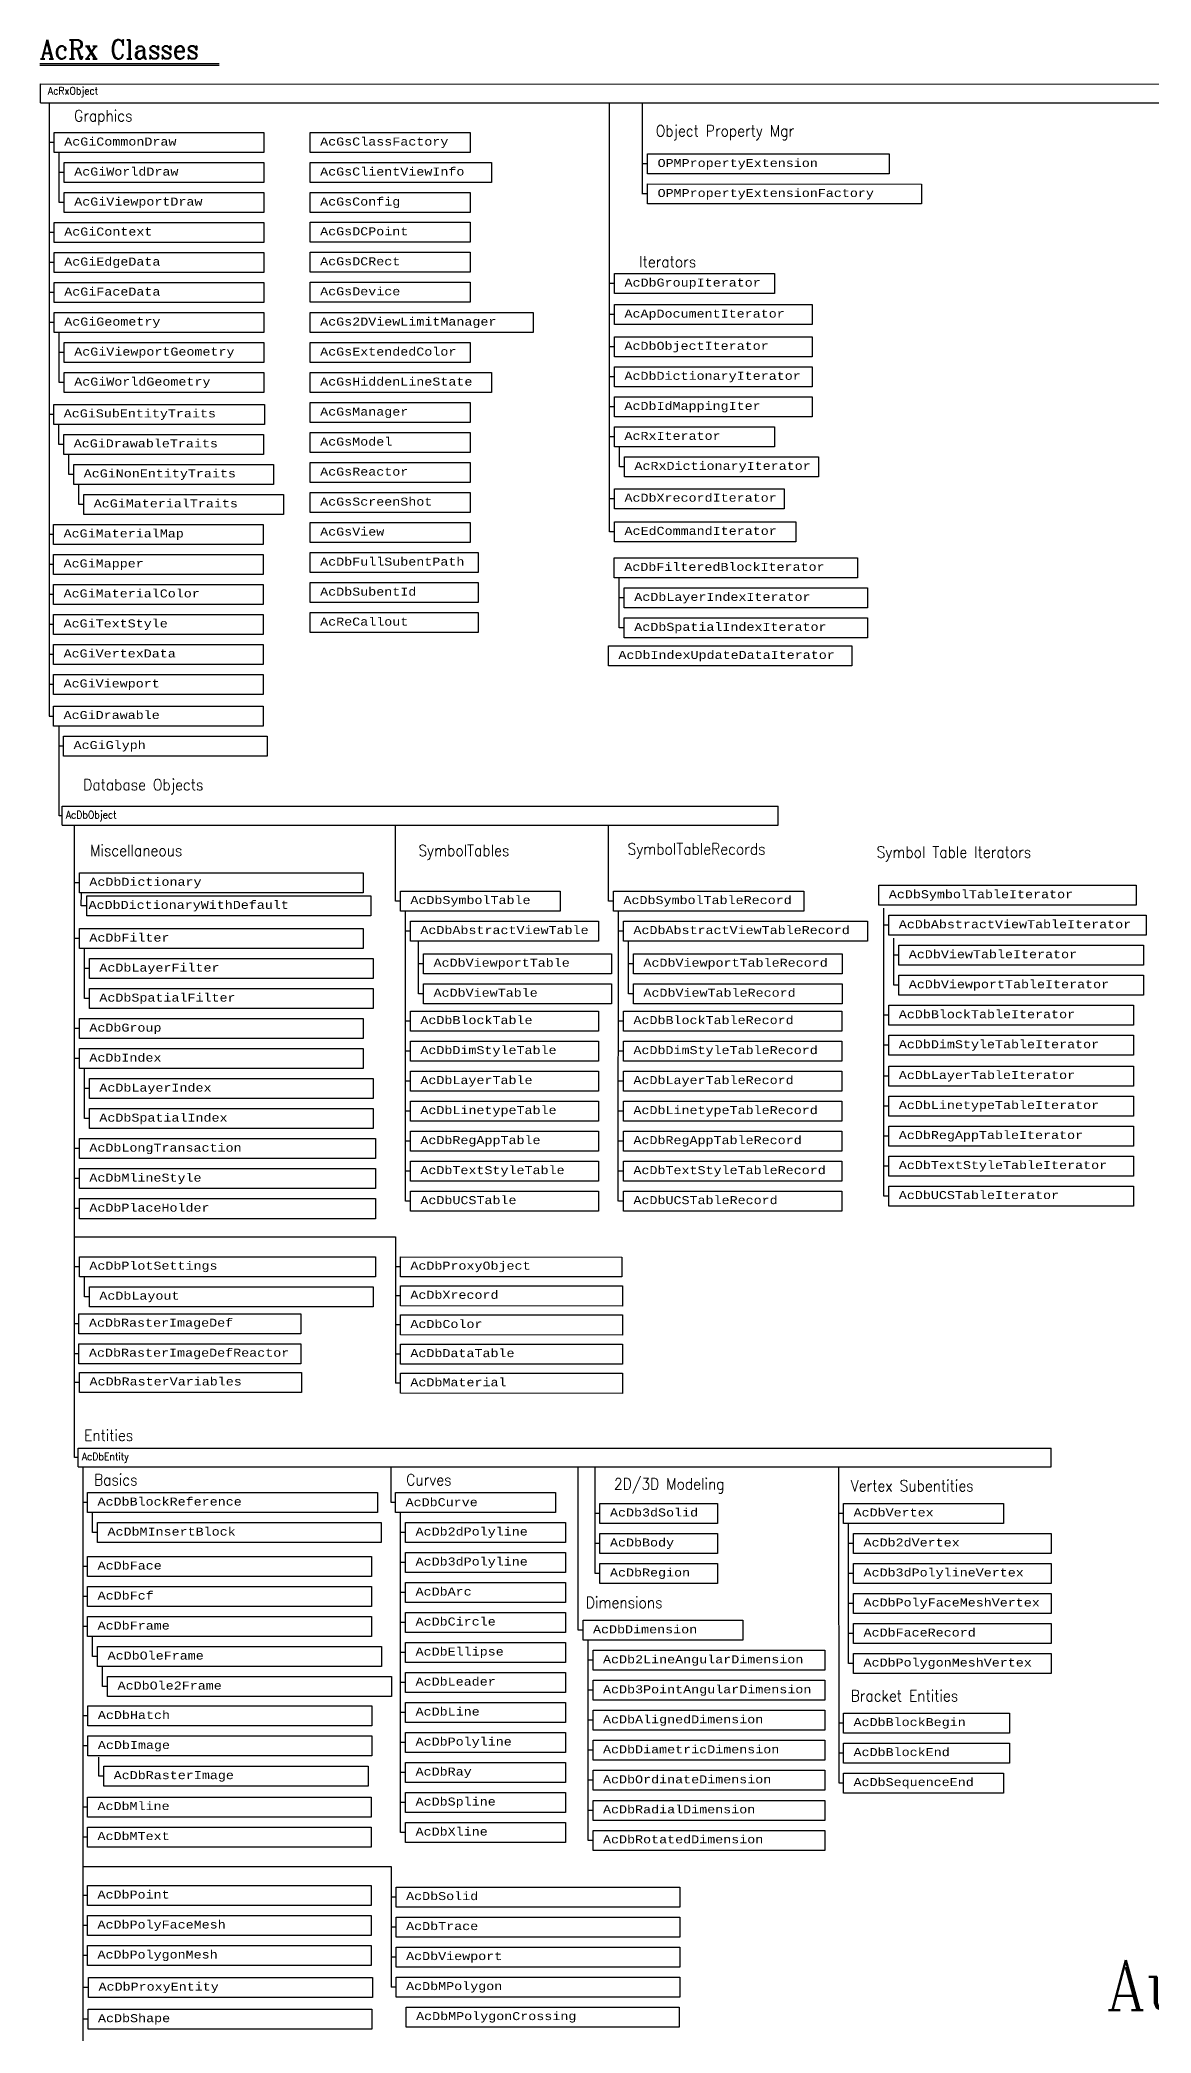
# Model space of a CAD drawing. Extents: x -49 to 153, y -248 to 71.
# Drawn here: x -48.6 to 7, y -28.4 to 71.3 of the extents above; entities that cross this region are included whole.
import ezdxf

# ---------------------------------------------------------------- set-up
doc = ezdxf.new("R2010")
doc.units = 0
doc.header["$MEASUREMENT"] = 0
doc.layers.get('0').update_dxf_attribs({"linetype": 'CONTINUOUS'})
doc.layers.add('JUNK', color=7, linetype='CONTINUOUS')
doc.styles.add('MINE', font='')
doc.styles.add('ROMANC', font='romanc.shx', dxfattribs={"width": 0.9})
doc.styles.add('ROMANS', font='romans', dxfattribs={"width": 0.9})
doc.styles.get("Standard").update_dxf_attribs({"font": 'TIMES.TTF'})
doc.styles.get('MINE').set_extended_font_data('Swis721 LtEx BT')

msp = doc.modelspace()

# ---------------------------------------------------------------- linework, layer by layer
for p, q in [((-48.618, 70.086), (-39.642, 70.086)), ((-48.618, 69.992), (-39.642, 69.992)), ((-48.577, 68.116), (-48.577, 69.058)), ((-48.577, 69.058), (64.284, 69.052)), ((-48.577, 68.116), (-48.295, 68.116)), ((-48.295, 68.116), (64.284, 68.111)), ((-48.146, 68.116), (-48.158, 37.46)), ((-20.114, 46.67), (-20.11, 68.095)), ((-18.467, 63.555), (-18.462, 68.116)), ((-9.381, 68.116), (-9.381, 68.116)), ((-9.381, 68.116), (-9.381, 68.116)), ((-47.896, 66.129), (-48.146, 66.129)), ((-47.646, 63.129), (-47.646, 65.629)), ((-18.212, 65.057), (-18.462, 65.057)), ((-47.396, 64.629), (-47.646, 64.629)), ((-47.396, 63.129), (-47.646, 63.129)), ((-18.212, 63.557), (-18.462, 63.557)), ((-47.896, 61.629), (-48.146, 61.629)), ((-47.896, 60.129), (-48.146, 60.129)), ((-19.865, 59.079), (-20.115, 59.079)), ((-47.896, 58.629), (-48.146, 58.629)), ((-47.896, 57.129), (-48.146, 57.129)), ((-19.868, 57.528), (-20.118, 57.528)), ((-47.646, 54.129), (-47.646, 56.629)), ((-19.868, 55.917), (-20.118, 55.917)), ((-47.396, 55.629), (-47.646, 55.629)), ((-47.396, 54.129), (-47.646, 54.129)), ((-19.868, 54.417), (-20.118, 54.417)), ((-19.868, 52.917), (-20.118, 52.917)), ((-47.922, 52.539), (-48.148, 52.535)), ((-47.672, 51.039), (-47.672, 52.039)), ((-47.422, 51.039), (-47.672, 51.039)), ((-19.868, 51.417), (-20.118, 51.417)), ((-19.618, 49.917), (-19.618, 50.917)), ((-47.172, 49.539), (-47.172, 50.539)), ((-19.368, 49.917), (-19.618, 49.917)), ((-46.922, 49.539), (-47.172, 49.539)), ((-46.672, 48.039), (-46.672, 49.039)), ((-46.422, 48.039), (-46.672, 48.039)), ((-19.868, 48.324), (-20.118, 48.324)), ((-47.928, 46.539), (-48.157, 46.537)), ((-19.865, 46.667), (-20.115, 46.667)), ((-47.928, 45.039), (-48.157, 45.04)), ((-19.627, 41.868), (-19.627, 44.373)), ((-47.928, 43.539), (-48.157, 43.537)), ((-19.377, 43.368), (-19.627, 43.368)), ((-47.928, 42.039), (-48.157, 42.037)), ((-19.377, 41.868), (-19.627, 41.868)), ((-47.928, 40.539), (-48.157, 40.54)), ((-47.928, 39.039), (-48.157, 39.038)), ((-48.157, 37.457), (-47.928, 37.457)), ((-47.651, 32.479), (-47.652, 36.961)), ((-47.428, 35.961), (-47.678, 35.961)), ((-47.505, 32.949), (-11.682, 32.949)), ((-47.505, 32.008), (-47.505, 32.949)), ((-11.682, 32.008), (-11.682, 32.949)), ((-47.505, 32.479), (-47.651, 32.479)), ((-47.505, 32.008), (-11.682, 32.008)), ((-46.89, 0.397), (-46.878, 31.976)), ((-31.045, 32.008), (-30.763, 32.008)), ((-30.829, 28.21), (-30.829, 32.008)), ((-20.169, 28.21), (-20.169, 32.008)), ((-46.64, 29.123), (-46.884, 29.123)), ((-46.547, 27.971), (-46.539, 28.585)), ((-46.262, 27.971), (-46.547, 27.971)), ((-30.579, 28.21), (-30.829, 28.21)), ((-19.919, 28.21), (-20.169, 28.21)), ((-30.329, 13.21), (-30.329, 27.71)), ((-19.682, 13.21), (-19.669, 27.71)), ((-6.392, 13.463), (-6.392, 27.863)), ((-6.142, 27.003), (-6.392, 27.003)), ((-46.64, 26.333), (-46.89, 26.333)), ((-30.079, 26.71), (-30.329, 26.71)), ((-29.669, 23.577), (-29.668, 26.214)), ((-19.419, 26.71), (-19.669, 26.71)), ((-19.169, 23.577), (-19.169, 26.21)), ((-5.892, 24.003), (-5.892, 26.352)), ((-46.39, 23.333), (-46.39, 25.833)), ((-29.419, 25.077), (-29.669, 25.077)), ((-18.919, 25.077), (-19.169, 25.077)), ((-5.642, 25.503), (-5.892, 25.503)), ((-46.14, 24.833), (-46.39, 24.833)), ((-5.642, 24.003), (-5.892, 24.003)), ((-46.14, 23.333), (-46.39, 23.333)), ((-29.419, 23.577), (-29.669, 23.577)), ((-18.919, 23.577), (-19.169, 23.577)), ((-30.079, 22.21), (-30.329, 22.21)), ((-19.419, 22.21), (-19.669, 22.21)), ((-6.142, 22.503), (-6.392, 22.503)), ((-46.64, 21.833), (-46.89, 21.833)), ((-6.142, 21.003), (-6.392, 21.003)), ((-46.64, 20.333), (-46.89, 20.333)), ((-30.079, 20.71), (-30.329, 20.71)), ((-19.419, 20.71), (-19.669, 20.71)), ((-46.39, 17.333), (-46.39, 19.833)), ((-30.079, 19.21), (-30.329, 19.21)), ((-19.419, 19.21), (-19.669, 19.21)), ((-6.142, 19.463), (-6.392, 19.463)), ((-46.14, 18.833), (-46.39, 18.833)), ((-6.142, 17.963), (-6.392, 17.963)), ((-46.14, 17.333), (-46.39, 17.333)), ((-30.079, 17.71), (-30.329, 17.71)), ((-19.419, 17.71), (-19.669, 17.71)), ((-30.079, 16.21), (-30.329, 16.21)), ((-19.419, 16.21), (-19.669, 16.21)), ((-6.142, 16.463), (-6.392, 16.463)), ((-46.64, 15.833), (-46.89, 15.833)), ((-6.142, 14.963), (-6.392, 14.963)), ((-46.64, 14.333), (-46.89, 14.333)), ((-30.079, 14.71), (-30.329, 14.71)), ((-19.419, 14.71), (-19.669, 14.71)), ((-30.079, 13.21), (-30.329, 13.21)), ((-19.419, 13.21), (-19.669, 13.21)), ((-6.142, 13.463), (-6.392, 13.463)), ((-46.64, 12.833), (-46.89, 12.833)), ((-46.885, 11.422), (-30.829, 11.422)), ((-30.829, 11.422), (-30.829, 4.104)), ((-46.64, 9.933), (-46.89, 9.933)), ((-46.39, 8.433), (-46.39, 9.433)), ((-30.579, 9.933), (-30.809, 9.933)), ((-46.14, 8.433), (-46.39, 8.433)), ((-30.579, 8.476), (-30.829, 8.476)), ((-46.66, 7.082), (-46.89, 7.082)), ((-30.579, 7.018), (-30.829, 7.018)), ((-46.66, 5.582), (-46.89, 5.582)), ((-30.579, 5.561), (-30.829, 5.561)), ((-46.63, 4.144), (-46.86, 4.144)), ((-30.579, 4.104), (-30.829, 4.104)), ((-46.702, 0.397), (-46.89, 0.397)), ((-46.702, 0.868), (1.983, 0.858)), ((-46.702, -0.073), (-46.702, 0.868)), ((1.984, -0.075), (1.983, 0.858)), ((-46.702, -0.073), (-46.457, -0.073)), ((-46.457, -0.073), (1.984, -0.075)), ((-46.457, -29.107), (-46.457, -0.073)), ((-31.043, -1.86), (-31.043, -0.074)), ((-21.691, -8.245), (-21.691, -0.074)), ((-20.827, -5.405), (-20.827, -0.075)), ((-19.347, -0.073), (-19.347, -0.073)), ((-8.628, -15.884), (-8.64, -0.084)), ((-46.232, -1.86), (-46.457, -1.86)), ((-30.818, -1.86), (-31.043, -1.86)), ((-45.982, -3.36), (-45.982, -2.36)), ((-30.568, -18.356), (-30.568, -2.36)), ((-20.594, -2.405), (-20.827, -2.405)), ((-8.407, -2.405), (-8.635, -2.405)), ((-8.157, -9.905), (-8.157, -2.905)), ((-45.732, -3.36), (-45.982, -3.36)), ((-30.318, -3.356), (-30.568, -3.356)), ((-20.594, -3.905), (-20.827, -3.905)), ((-7.907, -3.905), (-8.157, -3.905)), ((-30.318, -4.856), (-30.568, -4.856)), ((-46.226, -5.057), (-46.457, -5.057)), ((-20.594, -5.405), (-20.827, -5.405)), ((-7.907, -5.405), (-8.157, -5.405)), ((-46.226, -6.557), (-46.457, -6.557)), ((-30.318, -6.356), (-30.568, -6.356)), ((-7.907, -6.905), (-8.157, -6.905)), ((-30.318, -7.856), (-30.568, -7.856)), ((-46.226, -8.057), (-46.457, -8.057)), ((-45.976, -9.557), (-45.976, -8.557)), ((-21.441, -8.245), (-21.691, -8.245)), ((-21.191, -18.745), (-21.191, -8.745)), ((-7.907, -8.405), (-8.157, -8.405)), ((-45.726, -9.557), (-45.976, -9.557)), ((-30.318, -9.356), (-30.568, -9.356)), ((-20.941, -9.745), (-21.191, -9.745)), ((-7.907, -9.905), (-8.157, -9.905)), ((-45.476, -11.057), (-45.476, -10.057)), ((-30.318, -10.856), (-30.568, -10.856)), ((-45.226, -11.057), (-45.476, -11.057)), ((-20.941, -11.245), (-21.191, -11.245)), ((-46.214, -12.528), (-46.457, -12.528)), ((-30.318, -12.356), (-30.568, -12.356)), ((-20.941, -12.745), (-21.191, -12.745)), ((-8.407, -12.884), (-8.63, -12.884)), ((-30.318, -13.856), (-30.568, -13.856)), ((-46.214, -14.028), (-46.457, -14.028)), ((-45.672, -15.536), (-45.672, -14.586)), ((-20.941, -14.245), (-21.191, -14.245)), ((-8.407, -14.384), (-8.629, -14.384)), ((-45.422, -15.536), (-45.672, -15.536)), ((-30.318, -15.356), (-30.568, -15.356)), ((-20.941, -15.745), (-21.191, -15.745)), ((-8.407, -15.884), (-8.628, -15.884)), ((-30.318, -16.856), (-30.568, -16.856)), ((-46.232, -17.081), (-46.457, -17.081)), ((-20.941, -17.245), (-21.191, -17.245)), ((-46.232, -18.581), (-46.457, -18.581)), ((-30.318, -18.356), (-30.568, -18.356)), ((-20.941, -18.745), (-21.191, -18.745)), ((-46.457, -20.056), (-31.043, -20.056)), ((-31.043, -20.056), (-31.043, -26.081)), ((-46.232, -21.503), (-46.457, -21.503)), ((-30.793, -21.581), (-31.043, -21.581)), ((-46.232, -23.003), (-46.457, -23.003)), ((-30.793, -23.081), (-31.043, -23.081)), ((-46.232, -24.503), (-46.457, -24.503)), ((-30.793, -24.581), (-31.043, -24.581)), ((-46.18, -26.107), (-46.457, -26.107)), ((-45.93, -26.607), (-45.93, -26.607)), ((-45.93, -26.607), (-45.93, -26.607)), ((-30.793, -26.081), (-31.043, -26.081)), ((-46.207, -27.685), (-46.457, -27.685))]:
    msp.add_line(p, q)
for points in [[(-47.896, 66.629), (-37.406, 66.629), (-37.406, 65.629), (-47.896, 65.629)], [(-47.396, 65.129), (-37.407, 65.129), (-37.407, 64.129), (-47.396, 64.129)], [(-47.396, 63.629), (-37.407, 63.629), (-37.407, 62.629), (-47.396, 62.629)], [(-47.896, 62.129), (-37.406, 62.129), (-37.406, 61.129), (-47.896, 61.129)], [(-47.896, 60.629), (-37.406, 60.629), (-37.406, 59.629), (-47.896, 59.629)], [(-47.896, 59.129), (-37.406, 59.129), (-37.406, 58.129), (-47.896, 58.129)], [(-19.865, 59.579), (-11.865, 59.579), (-11.865, 58.579), (-19.865, 58.579)], [(-47.896, 57.629), (-37.406, 57.629), (-37.406, 56.629), (-47.896, 56.629)], [(-47.396, 56.129), (-37.413, 56.129), (-37.413, 55.129), (-47.396, 55.129)], [(-19.868, 56.417), (-9.978, 56.417), (-9.978, 55.417), (-19.868, 55.417)], [(-19.868, 54.917), (-9.978, 54.917), (-9.978, 53.917), (-19.868, 53.917)], [(-47.396, 54.629), (-37.413, 54.629), (-37.413, 53.629), (-47.396, 53.629)], [(-47.922, 53.039), (-37.385, 53.039), (-37.385, 52.039), (-47.922, 52.039)], [(-19.868, 53.417), (-9.978, 53.417), (-9.978, 52.417), (-19.868, 52.417)], [(-19.868, 51.917), (-11.868, 51.917), (-11.868, 50.917), (-19.868, 50.917)], [(-47.422, 51.539), (-37.433, 51.539), (-37.433, 50.539), (-47.422, 50.539)], [(-46.922, 50.039), (-36.933, 50.039), (-36.933, 49.039), (-46.922, 49.039)], [(-19.368, 50.417), (-9.661, 50.417), (-9.661, 49.417), (-19.368, 49.417)], [(-46.422, 48.539), (-36.433, 48.539), (-36.433, 47.539), (-46.422, 47.539)], [(-19.868, 48.824), (-11.38, 48.824), (-11.38, 47.824), (-19.868, 47.824)], [(-47.928, 47.039), (-37.439, 47.039), (-37.439, 46.039), (-47.928, 46.039)], [(-47.928, 45.539), (-37.439, 45.539), (-37.439, 44.539), (-47.928, 44.539)], [(-35.093, 45.629), (-26.695, 45.629), (-26.695, 44.629), (-35.093, 44.629)], [(-19.877, 45.368), (-7.702, 45.368), (-7.702, 44.368), (-19.877, 44.368)], [(-47.928, 44.039), (-37.439, 44.039), (-37.439, 43.039), (-47.928, 43.039)], [(-35.093, 44.129), (-26.695, 44.129), (-26.695, 43.129), (-35.093, 43.129)], [(-19.377, 43.868), (-7.202, 43.868), (-7.202, 42.868), (-19.377, 42.868)], [(-47.928, 42.539), (-37.439, 42.539), (-37.439, 41.539), (-47.928, 41.539)], [(-19.377, 42.368), (-7.202, 42.368), (-7.202, 41.368), (-19.377, 41.368)], [(-47.928, 41.039), (-37.439, 41.039), (-37.439, 40.039), (-47.928, 40.039)], [(-20.17, 40.966), (-7.995, 40.966), (-7.995, 39.966), (-20.17, 39.966)], [(-47.928, 39.539), (-37.439, 39.539), (-37.439, 38.539), (-47.928, 38.539)], [(-47.928, 37.961), (-37.439, 37.961), (-37.439, 36.961), (-47.928, 36.961)], [(-47.428, 36.461), (-37.239, 36.461), (-37.239, 35.461), (-47.428, 35.461)], [(-46.64, 29.623), (-32.442, 29.623), (-32.442, 28.623), (-46.64, 28.623)], [(-6.642, 29.003), (6.229, 29.003), (6.229, 28.003), (-6.642, 28.003)], [(-46.262, 28.471), (-32.063, 28.471), (-32.063, 27.471), (-46.262, 27.471)], [(-30.579, 28.71), (-22.579, 28.71), (-22.579, 27.71), (-30.579, 27.71)], [(-19.919, 28.71), (-10.395, 28.71), (-10.395, 27.71), (-19.919, 27.71)], [(-30.079, 27.21), (-20.676, 27.21), (-20.676, 26.21), (-30.079, 26.21)], [(-19.419, 27.21), (-7.211, 27.21), (-7.211, 26.21), (-19.419, 26.21)], [(-6.142, 27.503), (6.729, 27.503), (6.729, 26.503), (-6.142, 26.503)], [(-46.64, 26.833), (-32.442, 26.833), (-32.442, 25.833), (-46.64, 25.833)], [(-5.642, 26.003), (6.596, 26.003), (6.596, 25.003), (-5.642, 25.003)], [(-46.14, 25.333), (-31.942, 25.333), (-31.942, 24.333), (-46.14, 24.333)], [(-29.419, 25.577), (-20.017, 25.577), (-20.017, 24.577), (-29.419, 24.577)], [(-18.919, 25.577), (-8.481, 25.577), (-8.481, 24.577), (-18.919, 24.577)], [(-29.419, 24.077), (-20.017, 24.077), (-20.017, 23.077), (-29.419, 23.077)], [(-18.919, 24.077), (-8.481, 24.077), (-8.481, 23.077), (-18.919, 23.077)], [(-5.642, 24.503), (6.596, 24.503), (6.596, 23.503), (-5.642, 23.503)], [(-46.14, 23.833), (-31.942, 23.833), (-31.942, 22.833), (-46.14, 22.833)], [(-6.142, 23.003), (6.096, 23.003), (6.096, 22.003), (-6.142, 22.003)], [(-46.64, 22.333), (-32.442, 22.333), (-32.442, 21.333), (-46.64, 21.333)], [(-30.079, 22.71), (-20.676, 22.71), (-20.676, 21.71), (-30.079, 21.71)], [(-19.419, 22.71), (-8.493, 22.71), (-8.493, 21.71), (-19.419, 21.71)], [(-30.079, 21.21), (-20.676, 21.21), (-20.676, 20.21), (-30.079, 20.21)], [(-19.419, 21.21), (-8.493, 21.21), (-8.493, 20.21), (-19.419, 20.21)], [(-6.142, 21.503), (6.096, 21.503), (6.096, 20.503), (-6.142, 20.503)], [(-46.64, 20.833), (-32.442, 20.833), (-32.442, 19.833), (-46.64, 19.833)], [(-6.142, 19.963), (6.096, 19.963), (6.096, 18.963), (-6.142, 18.963)], [(-46.14, 19.333), (-31.942, 19.333), (-31.942, 18.333), (-46.14, 18.333)], [(-30.079, 19.71), (-20.676, 19.71), (-20.676, 18.71), (-30.079, 18.71)], [(-19.419, 19.71), (-8.493, 19.71), (-8.493, 18.71), (-19.419, 18.71)], [(-30.079, 18.21), (-20.676, 18.21), (-20.676, 17.21), (-30.079, 17.21)], [(-19.419, 18.21), (-8.493, 18.21), (-8.493, 17.21), (-19.419, 17.21)], [(-6.142, 18.463), (6.096, 18.463), (6.096, 17.463), (-6.142, 17.463)], [(-46.14, 17.833), (-31.942, 17.833), (-31.942, 16.833), (-46.14, 16.833)], [(-6.142, 16.963), (6.096, 16.963), (6.096, 15.963), (-6.142, 15.963)], [(-46.64, 16.333), (-31.832, 16.333), (-31.832, 15.333), (-46.64, 15.333)], [(-30.079, 16.71), (-20.676, 16.71), (-20.676, 15.71), (-30.079, 15.71)], [(-19.419, 16.71), (-8.493, 16.71), (-8.493, 15.71), (-19.419, 15.71)], [(-30.079, 15.21), (-20.676, 15.21), (-20.676, 14.21), (-30.079, 14.21)], [(-19.419, 15.21), (-8.493, 15.21), (-8.493, 14.21), (-19.419, 14.21)], [(-6.142, 15.463), (6.096, 15.463), (6.096, 14.463), (-6.142, 14.463)], [(-46.64, 14.833), (-31.832, 14.833), (-31.832, 13.833), (-46.64, 13.833)], [(-6.142, 13.963), (6.096, 13.963), (6.096, 12.963), (-6.142, 12.963)], [(-46.64, 13.333), (-31.832, 13.333), (-31.832, 12.333), (-46.64, 12.333)], [(-30.079, 13.71), (-20.676, 13.71), (-20.676, 12.71), (-30.079, 12.71)], [(-19.419, 13.71), (-8.493, 13.71), (-8.493, 12.71), (-19.419, 12.71)], [(-46.64, 10.433), (-31.832, 10.433), (-31.832, 9.433), (-46.64, 9.433)], [(-30.579, 10.433), (-19.496, 10.415), (-19.496, 9.432), (-30.579, 9.433)], [(-30.579, 8.976), (-19.466, 8.977), (-19.466, 7.967), (-30.579, 7.976)], [(-46.14, 8.933), (-31.942, 8.933), (-31.942, 7.933), (-46.14, 7.933)], [(-46.66, 7.582), (-35.56, 7.582), (-35.56, 6.582), (-46.66, 6.582)], [(-30.579, 7.518), (-19.466, 7.519), (-19.466, 6.51), (-30.579, 6.518)], [(-46.66, 6.082), (-35.56, 6.082), (-35.56, 5.082), (-46.66, 5.082)], [(-30.579, 6.061), (-19.466, 6.062), (-19.466, 5.053), (-30.579, 5.061)], [(-46.63, 4.644), (-35.53, 4.644), (-35.53, 3.644), (-46.63, 3.644)], [(-30.579, 4.604), (-19.466, 4.605), (-19.466, 3.596), (-30.579, 3.604)], [(-46.232, -1.36), (-31.729, -1.36), (-31.729, -2.36), (-46.232, -2.36)], [(-30.818, -1.36), (-22.818, -1.36), (-22.818, -2.36), (-30.818, -2.36)], [(-20.594, -1.905), (-14.708, -1.905), (-14.708, -2.905), (-20.594, -2.905)], [(-8.407, -1.905), (-0.407, -1.905), (-0.407, -2.905), (-8.407, -2.905)], [(-45.732, -2.86), (-31.533, -2.86), (-31.533, -3.86), (-45.732, -3.86)], [(-30.318, -2.856), (-22.318, -2.856), (-22.318, -3.856), (-30.318, -3.856)], [(-20.594, -3.405), (-14.708, -3.405), (-14.708, -4.405), (-20.594, -4.405)], [(-7.907, -3.405), (1.983, -3.405), (1.983, -4.405), (-7.907, -4.405)], [(-46.226, -4.557), (-32.028, -4.557), (-32.028, -5.557), (-46.226, -5.557)], [(-30.318, -4.356), (-22.318, -4.356), (-22.318, -5.356), (-30.318, -5.356)], [(-20.594, -4.905), (-14.708, -4.905), (-14.708, -5.905), (-20.594, -5.905)], [(-7.907, -4.905), (1.983, -4.905), (1.983, -5.905), (-7.907, -5.905)], [(-30.318, -5.856), (-22.318, -5.856), (-22.318, -6.856), (-30.318, -6.856)], [(-46.226, -6.057), (-32.028, -6.057), (-32.028, -7.057), (-46.226, -7.057)], [(-7.907, -6.405), (1.983, -6.405), (1.983, -7.405), (-7.907, -7.405)], [(-46.226, -7.557), (-32.028, -7.557), (-32.028, -8.557), (-46.226, -8.557)], [(-30.318, -7.356), (-22.318, -7.356), (-22.318, -8.356), (-30.318, -8.356)], [(-21.441, -7.745), (-13.441, -7.745), (-13.441, -8.745), (-21.441, -8.745)], [(-7.907, -7.905), (1.983, -7.905), (1.983, -8.905), (-7.907, -8.905)], [(-30.318, -8.856), (-22.318, -8.856), (-22.318, -9.856), (-30.318, -9.856)], [(-45.726, -9.057), (-31.528, -9.057), (-31.528, -10.057), (-45.726, -10.057)], [(-20.941, -9.245), (-9.344, -9.245), (-9.344, -10.245), (-20.941, -10.245)], [(-7.907, -9.405), (1.983, -9.405), (1.983, -10.405), (-7.907, -10.405)], [(-45.226, -10.557), (-31.028, -10.557), (-31.028, -11.557), (-45.226, -11.557)], [(-30.318, -10.356), (-22.318, -10.356), (-22.318, -11.356), (-30.318, -11.356)], [(-20.941, -10.745), (-9.344, -10.745), (-9.344, -11.745), (-20.941, -11.745)], [(-30.318, -11.856), (-22.318, -11.856), (-22.318, -12.856), (-30.318, -12.856)], [(-46.214, -12.028), (-32.015, -12.028), (-32.015, -13.028), (-46.214, -13.028)], [(-20.941, -12.245), (-9.344, -12.245), (-9.344, -13.245), (-20.941, -13.245)], [(-8.407, -12.384), (-0.102, -12.384), (-0.102, -13.384), (-8.407, -13.384)], [(-46.214, -13.528), (-32.015, -13.528), (-32.015, -14.528), (-46.214, -14.528)], [(-30.318, -13.356), (-22.318, -13.356), (-22.318, -14.356), (-30.318, -14.356)], [(-20.941, -13.745), (-9.344, -13.745), (-9.344, -14.745), (-20.941, -14.745)], [(-8.407, -13.884), (-0.102, -13.884), (-0.102, -14.884), (-8.407, -14.884)], [(-30.318, -14.856), (-22.318, -14.856), (-22.318, -15.856), (-30.318, -15.856)], [(-45.422, -15.036), (-32.197, -15.036), (-32.197, -16.036), (-45.422, -16.036)], [(-20.941, -15.245), (-9.344, -15.245), (-9.344, -16.245), (-20.941, -16.245)], [(-8.407, -15.384), (-0.407, -15.384), (-0.407, -16.384), (-8.407, -16.384)], [(-46.232, -16.581), (-32.034, -16.581), (-32.034, -17.581), (-46.232, -17.581)], [(-30.318, -16.356), (-22.318, -16.356), (-22.318, -17.356), (-30.318, -17.356)], [(-20.941, -16.745), (-9.344, -16.745), (-9.344, -17.745), (-20.941, -17.745)], [(-30.318, -17.856), (-22.318, -17.856), (-22.318, -18.856), (-30.318, -18.856)], [(-46.232, -18.081), (-32.034, -18.081), (-32.034, -19.081), (-46.232, -19.081)], [(-20.941, -18.245), (-9.344, -18.245), (-9.344, -19.245), (-20.941, -19.245)], [(-46.232, -21.003), (-32.034, -21.003), (-32.034, -22.003), (-46.232, -22.003)], [(-30.793, -21.081), (-16.595, -21.081), (-16.595, -22.081), (-30.793, -22.081)], [(-46.232, -22.503), (-32.034, -22.503), (-32.034, -23.503), (-46.232, -23.503)], [(-30.793, -22.581), (-16.595, -22.581), (-16.595, -23.581), (-30.793, -23.581)], [(-46.232, -24.003), (-32.034, -24.003), (-32.034, -25.003), (-46.232, -25.003)], [(-30.793, -24.081), (-16.595, -24.081), (-16.595, -25.081), (-30.793, -25.081)], [(-46.18, -25.607), (-31.982, -25.607), (-31.982, -26.607), (-46.18, -26.607)], [(-30.793, -25.581), (-16.595, -25.581), (-16.595, -26.581), (-30.793, -26.581)], [(-46.207, -27.185), (-32.009, -27.185), (-32.009, -28.185), (-46.207, -28.185)], [(-30.293, -27.081), (-16.638, -27.081), (-16.638, -28.081), (-30.293, -28.081)]]:
    msp.add_lwpolyline(points, close=True)
at = {"color": 42}
for points in [[(-35.093, 66.629), (-27.093, 66.629), (-27.093, 65.629), (-35.093, 65.629)], [(-35.093, 65.129), (-26.017, 65.129), (-26.017, 64.129), (-35.093, 64.129)], [(-18.212, 65.557), (-6.134, 65.557), (-6.134, 64.557), (-18.212, 64.557)], [(-18.212, 64.057), (-4.513, 64.054), (-4.513, 63.06), (-18.212, 63.057)], [(-35.093, 63.629), (-27.093, 63.629), (-27.093, 62.629), (-35.093, 62.629)], [(-35.093, 62.142), (-27.093, 62.142), (-27.093, 61.142), (-35.093, 61.142)], [(-35.093, 60.642), (-27.093, 60.642), (-27.093, 59.642), (-35.093, 59.642)], [(-35.093, 59.142), (-27.093, 59.142), (-27.093, 58.142), (-35.093, 58.142)], [(-19.868, 58.028), (-9.978, 58.028), (-9.978, 57.028), (-19.868, 57.028)], [(-35.093, 57.629), (-23.93, 57.629), (-23.93, 56.629), (-35.093, 56.629)], [(-35.093, 56.129), (-27.093, 56.129), (-27.093, 55.129), (-35.093, 55.129)], [(-35.093, 54.629), (-26.017, 54.629), (-26.017, 53.629), (-35.093, 53.629)], [(-35.093, 53.129), (-27.093, 53.129), (-27.093, 52.129), (-35.093, 52.129)], [(-35.093, 51.629), (-27.093, 51.629), (-27.093, 50.629), (-35.093, 50.629)], [(-35.093, 50.129), (-27.093, 50.129), (-27.093, 49.129), (-35.093, 49.129)], [(-35.093, 48.629), (-27.093, 48.629), (-27.093, 47.629), (-35.093, 47.629)], [(-35.093, 47.129), (-27.093, 47.129), (-27.093, 46.129), (-35.093, 46.129)], [(-19.865, 47.167), (-10.79, 47.167), (-10.79, 46.167), (-19.865, 46.167)], [(-35.093, 42.629), (-26.695, 42.629), (-26.695, 41.629), (-35.093, 41.629)]]:
    msp.add_lwpolyline(points, close=True, dxfattribs=at)

# ---------------------------------------------------------------- texts
at = {"width": 0.9}
for s, height, style, p in [('AcRxObject', 0.3765, 'ROMANS', (-48.21, 68.526)), ('Database Objects', 0.56469, 'ROMANC', (-46.447, 33.747)), ('AcDbObject', 0.3765, 'ROMANS', (-47.316, 32.337)), ('Entities', 0.5647, 'ROMANC', (-46.408, 1.22)), ('AcDbEntity', 0.3765, 'ROMANS', (-46.514, 0.256))]:
    msp.add_text(s, height=height, dxfattribs=dict(at, style=style)).set_placement(p)
at = {"color": 1, "style": 'ROMANC', "width": 0.9}
for s, height, p in [('Graphics', 0.5647, (-46.901, 67.187)), ('Object Property Mgr', 0.56469, (-17.804, 66.435)), ('Iterators', 0.5647, (-18.635, 59.891)), ('Miscellaneous', 0.56469, (-46.107, 30.455)), ('SymbolTables', 0.56469, (-29.68, 30.455)), ('SymbolTableRecords', 0.56469, (-19.214, 30.532)), ('Symbol Table Iterators', 0.56469, (-6.752, 30.377)), ('Basics', 0.5647, (-45.906, -0.999)), ('Curves', 0.5647, (-30.286, -0.999)), ('2D/3D Modeling', 0.56469, (-19.895, -1.21)), ('Vertex Subentities', 0.56469, (-8.042, -1.3)), ('Dimensions', 0.5647, (-21.299, -7.138)), ('Bracket Entities', 0.56469, (-8.054, -11.797))]:
    msp.add_text(s, height=height, dxfattribs=at).set_placement(p)
at = {"char_height": 0.4, "attachment_point": 1, "style": 'MINE'}
for s, insert in [('\\fCourier New|b0|i0|c0|p49;AcGiCommonDraw', (-47.396, 66.379)), ('\\fCourier New|b0|i0|c0|p49;AcGiWorldDraw', (-46.896, 64.879))]:
    msp.add_mtext(s, dxfattribs=dict(at, insert=insert))
at = {"color": 42, "char_height": 0.4, "attachment_point": 1}
for s, insert in [('\\fCourier New|b0|i0|c0|p49;AcGsClassFactory', (-34.593, 66.379)), ('\\fCourier New|b0|i0|c0|p49;AcGsClientViewInfo', (-34.593, 64.879)), ('{\\fCourier New|b0|i0|c0|p49;OPMPropertyExtension}', (-17.712, 65.307)), ('{\\fCourier New|b0|i0|c0|p49;OPMPropertyExtensionFactory}', (-17.712, 63.807)), ('\\fCourier New|b0|i0|c0|p49;AcGsConfig', (-34.593, 63.379)), ('\\fCourier New|b0|i0|c0|p49;AcGsDCPoint', (-34.593, 61.892)), ('\\fCourier New|b0|i0|c0|p49;AcGsDCRect', (-34.593, 60.392)), ('\\fCourier New|b0|i0|c0|p49;AcGsDevice', (-34.593, 58.892)), ('\\fCourier New|b0|i0|c0|p49;AcGs2DViewLimitManager', (-34.593, 57.379)), ('\\fCourier New|b0|i0|c0|p49;AcApDocumentIterator', (-19.368, 57.778)), ('{\\fCourier New|b0|i0|c0|p49;AcGsExtendedColor}', (-34.593, 55.879)), ('{\\fCourier New|b0|i0|c0|p49;AcGsHiddenLineState}', (-34.593, 54.379)), ('\\fCourier New|b0|i0|c0|p49;AcGsManager', (-34.593, 52.879)), ('\\fCourier New|b0|i0|c0|p49;AcGsModel', (-34.593, 51.379)), ('\\fCourier New|b0|i0|c0|p49;AcGsReactor', (-34.593, 49.879)), ('{\\fCourier New|b0|i0|c0|p49;AcGsScreenShot}', (-34.593, 48.379)), ('\\fCourier New|b0|i0|c0|p49;AcGsView', (-34.593, 46.879)), ('\\fCourier New|b0|i0|c0|p49;AcEdCommandIterator', (-19.365, 46.917)), ('\\fCourier New|b0|i0|c0|p49;AcReCallout', (-34.593, 42.379))]:
    msp.add_mtext(s, dxfattribs=dict(at, insert=insert))
at = {"char_height": 0.4, "attachment_point": 1}
for s, insert in [('{\\fCourier New|b0|i0|c0|p49;AcGiViewportDraw}', (-46.896, 63.379)), ('\\fCourier New|b0|i0|c0|p49;AcGiContext', (-47.396, 61.879)), ('\\fCourier New|b0|i0|c0|p49;AcGiEdgeData', (-47.396, 60.379)), ('\\fCourier New|b0|i0|c0|p49;AcGiFaceData', (-47.396, 58.879)), ('\\fCourier New|b0|i0|c0|p49;AcDbGroupIterator', (-19.365, 59.329)), ('\\fCourier New|b0|i0|c0|p49;AcGiGeometry', (-47.396, 57.379)), ('\\fCourier New|b0|i0|c0|p49;AcGiViewportGeometry', (-46.896, 55.879)), ('\\fCourier New|b0|i0|c0|p49;AcDbObjectIterator', (-19.368, 56.167)), ('\\fCourier New|b0|i0|c0|p49;AcGiWorldGeometry', (-46.896, 54.379)), ('\\fCourier New|b0|i0|c0|p49;AcDbDictionaryIterator', (-19.368, 54.667)), ('\\fCourier New|b0|i0|c0|p49;AcGiSubEntityTraits', (-47.422, 52.789)), ('\\fCourier New|b0|i0|c0|p49;AcDbIdMappingIter', (-19.368, 53.167)), ('\\fCourier New|b0|i0|c0|p49;AcGiDrawableTraits', (-46.922, 51.289)), ('\\fCourier New|b0|i0|c0|p49;AcRxIterator', (-19.368, 51.667)), ('{\\fCourier New|b0|i0|c0|p49;AcGiNonEntityTraits}', (-46.422, 49.789)), ('\\fCourier New|b0|i0|c0|p49;AcRxDictionaryIterator', (-18.868, 50.167)), ('{\\fCourier New|b0|i0|c0|p49;AcGiMaterialTraits}', (-45.922, 48.289)), ('\\fCourier New|b0|i0|c0|p49;AcDbXrecordIterator', (-19.368, 48.574)), ('{\\fCourier New|b0|i0|c0|p49;AcGiMaterialMap}', (-47.428, 46.789)), ('{\\fCourier New|b0|i0|c0|p49;AcGiMapper}', (-47.428, 45.289)), ('\\fCourier New|b0|i0|c0|p49;', (-43.373, 45.416)), ('\\fCourier New|b0|i0|c0|p49;AcDbFullSubentPath', (-34.593, 45.379)), ('\\fCourier New|b0|i0|c0|p49;AcDbFilteredBlockIterator', (-19.377, 45.118)), ('\\fCourier New|b0|i0|c0|p49;AcDbSubentId', (-34.593, 43.879)), ('{\\fCourier New|b0|i0|c0|p49;AcGiMaterialColor}', (-47.428, 43.789)), ('\\fCourier New|b0|i0|c0|p49;AcDbLayerIndexIterator', (-18.877, 43.618)), ('\\fCourier New|b0|i0|c0|p49;AcGiTextStyle', (-47.428, 42.289)), ('\\fCourier New|b0|i0|c0|p49;AcDbSpatialIndexIterator', (-18.877, 42.118)), ('\\fCourier New|b0|i0|c0|p49;AcGiVertexData', (-47.428, 40.789)), ('\\fCourier New|b0|i0|c0|p49;AcDbIndexUpdateDataIterator', (-19.67, 40.716)), ('\\fCourier New|b0|i0|c0|p49;AcGiViewport', (-47.428, 39.289)), ('\\fCourier New|b0|i0|c0|p49;AcGiDrawable', (-47.428, 37.711)), ('\\fCourier New|b0|i0|c0|p49;AcGiGlyph', (-46.928, 36.211)), ('\\fCourier New|b0|i0|c0|p49;AcDbDictionary', (-46.14, 29.373)), ('\\fCourier New|b0|i0|c0|p49;AcDbDictionaryWithDefault', (-46.18, 28.221)), ('\\fCourier New|b0|i0|c0|p49;AcDbSymbolTable', (-30.079, 28.46)), ('\\fCourier New|b0|i0|c0|p49;AcDbSymbolTableRecord', (-19.419, 28.46)), ('\\fCourier New|b0|i0|c0|p49;AcDbSymbolTableIterator', (-6.142, 28.753)), ('\\fCourier New|b0|i0|c0|p49;', (-43.373, 27.416)), ('\\fCourier New|b0|i0|c0|p49;AcDbAbstractViewTable', (-29.579, 26.96)), ('\\fCourier New|b0|i0|c0|p49;AcDbAbstractViewTableRecord', (-18.919, 26.96)), ('\\fCourier New|b0|i0|c0|p49;AcDbAbstractViewTableIterator', (-5.642, 27.253)), ('\\fCourier New|b0|i0|c0|p49;AcDbFilter', (-46.14, 26.583)), ('\\fCourier New|b0|i0|c0|p49;AcDbLayerFilter', (-45.64, 25.083)), ('\\fCourier New|b0|i0|c0|p49;AcDbViewportTable', (-28.919, 25.327)), ('\\fCourier New|b0|i0|c0|p49;AcDbViewportTableRecord', (-18.419, 25.327)), ('\\fCourier New|b0|i0|c0|p49;AcDbViewTableIterator', (-5.142, 25.753)), ('\\fCourier New|b0|i0|c0|p49;AcDbViewportTableIterator', (-5.142, 24.253)), ('\\fCourier New|b0|i0|c0|p49;AcDbSpatialFilter', (-45.64, 23.583)), ('\\fCourier New|b0|i0|c0|p49;AcDbViewTable', (-28.919, 23.827)), ('\\fCourier New|b0|i0|c0|p49;AcDbViewTableRecord', (-18.419, 23.827)), ('\\fCourier New|b0|i0|c0|p49;AcDbGroup', (-46.14, 22.083)), ('\\fCourier New|b0|i0|c0|p49;', (-43.373, 22.916)), ('\\fCourier New|b0|i0|c0|p49;AcDbBlockTable', (-29.579, 22.46)), ('\\fCourier New|b0|i0|c0|p49;AcDbBlockTableRecord', (-18.919, 22.46)), ('\\fCourier New|b0|i0|c0|p49;AcDbBlockTableIterator', (-5.642, 22.753)), ('\\fCourier New|b0|i0|c0|p49;AcDbDimStyleTable', (-29.579, 20.96)), ('\\fCourier New|b0|i0|c0|p49;AcDbDimStyleTableRecord', (-18.919, 20.96)), ('\\fCourier New|b0|i0|c0|p49;AcDbDimStyleTableIterator', (-5.642, 21.253)), ('\\fCourier New|b0|i0|c0|p49;AcDbIndex', (-46.14, 20.583)), ('\\fCourier New|b0|i0|c0|p49;AcDbLayerIndex', (-45.64, 19.083)), ('\\fCourier New|b0|i0|c0|p49;AcDbLayerTable', (-29.579, 19.46)), ('\\fCourier New|b0|i0|c0|p49;AcDbLayerTableRecord', (-18.919, 19.46)), ('\\fCourier New|b0|i0|c0|p49;AcDbLayerTableIterator', (-5.642, 19.713)), ('\\fCourier New|b0|i0|c0|p49;AcDbLinetypeTable', (-29.579, 17.96)), ('\\fCourier New|b0|i0|c0|p49;AcDbLinetypeTableRecord', (-18.919, 17.96)), ('\\fCourier New|b0|i0|c0|p49;AcDbLinetypeTableIterator', (-5.642, 18.213)), ('\\fCourier New|b0|i0|c0|p49;AcDbSpatialIndex', (-45.64, 17.583)), ('\\fCourier New|b0|i0|c0|p49;AcDbLongTransaction', (-46.14, 16.083)), ('\\fCourier New|b0|i0|c0|p49;AcDbRegAppTable', (-29.579, 16.46)), ('\\fCourier New|b0|i0|c0|p49;AcDbRegAppTableRecord', (-18.919, 16.46)), ('\\fCourier New|b0|i0|c0|p49;AcDbRegAppTableIterator', (-5.642, 16.713)), ('\\fCourier New|b0|i0|c0|p49;AcDbTextStyleTable', (-29.579, 14.96)), ('\\fCourier New|b0|i0|c0|p49;AcDbTextStyleTableRecord', (-18.919, 14.96)), ('\\fCourier New|b0|i0|c0|p49;AcDbTextStyleTableIterator', (-5.642, 15.213)), ('\\fCourier New|b0|i0|c0|p49;AcDbMlineStyle', (-46.14, 14.583)), ('\\fCourier New|b0|i0|c0|p49;AcDbPlaceHolder', (-46.14, 13.083)), ('\\fCourier New|b0|i0|c0|p49;AcDbUCSTable', (-29.579, 13.46)), ('\\fCourier New|b0|i0|c0|p49;AcDbUCSTableRecord', (-18.919, 13.46)), ('\\fCourier New|b0|i0|c0|p49;AcDbUCSTableIterator', (-5.642, 13.713)), ('\\fCourier New|b0|i0|c0|p49;AcDbPlotSettings', (-46.14, 10.183)), ('\\fCourier New|b0|i0|c0|p49;AcDbProxyObject', (-30.079, 10.183)), ('\\fCourier New|b0|i0|c0|p49;AcDbLayout', (-45.64, 8.683)), ('\\fCourier New|b0|i0|c0|p49;AcDbXrecord', (-30.079, 8.726)), ('\\fCourier New|b0|i0|c0|p49;AcDbRasterImageDef', (-46.16, 7.332)), ('{\\fCourier New|b0|i0|c0|p49;AcDbColor}', (-30.079, 7.268)), ('\\fCourier New|b0|i0|c0|p49;', (2.122, 6.808)), ('\\fCourier New|b0|i0|c0|p49;AcDbRasterImageDefReactor', (-46.16, 5.832)), ('{\\fCourier New|b0|i0|c0|p49;AcDbDataTable}', (-30.079, 5.811)), ('\\fCourier New|b0|i0|c0|p49;AcDbRasterVariables', (-46.13, 4.394)), ('{\\fCourier New|b0|i0|c0|p49;AcDbMaterial}', (-30.079, 4.354)), ('\\fCourier New|b0|i0|c0|p49;', (2.122, 3.808)), ('\\fCourier New|b0|i0|c0|p49;', (2.122, 0.808)), ('\\fCourier New|b0|i0|c0|p49;AcDbBlockReference', (-45.732, -1.61)), ('\\fCourier New|b0|i0|c0|p49;AcDbCurve', (-30.318, -1.641)), ('\\fCourier New|b0|i0|c0|p49;AcDb3dSolid', (-20.094, -2.155)), ('\\fCourier New|b0|i0|c0|p49;AcDbVertex', (-7.907, -2.155)), ('\\fCourier New|b0|i0|c0|p49;AcDbMInsertBlock', (-45.232, -3.11)), ('\\fCourier New|b0|i0|c0|p49;AcDb2dPolyline', (-29.818, -3.106)), ('\\fCourier New|b0|i0|c0|p49;AcDbBody', (-20.094, -3.655)), ('\\fCourier New|b0|i0|c0|p49;AcDb2dVertex', (-7.407, -3.655)), ('\\fCourier New|b0|i0|c0|p49;AcDbFace', (-45.726, -4.807)), ('\\fCourier New|b0|i0|c0|p49;AcDb3dPolyline', (-29.818, -4.606)), ('\\fCourier New|b0|i0|c0|p49;AcDbRegion', (-20.094, -5.155)), ('\\fCourier New|b0|i0|c0|p49;AcDb3dPolylineVertex', (-7.407, -5.155)), ('\\fCourier New|b0|i0|c0|p49;AcDbFcf', (-45.726, -6.307)), ('\\fCourier New|b0|i0|c0|p49;AcDbArc', (-29.818, -6.106)), ('\\fCourier New|b0|i0|c0|p49;AcDbPolyFaceMeshVertex', (-7.407, -6.655)), ('\\fCourier New|b0|i0|c0|p49;AcDbFrame', (-45.726, -7.807)), ('\\fCourier New|b0|i0|c0|p49;AcDbCircle', (-29.818, -7.606)), ('\\fCourier New|b0|i0|c0|p49;AcDbDimension', (-20.941, -7.995)), ('\\fCourier New|b0|i0|c0|p49;', (-43.373, -8.584)), ('{\\fCourier New|b0|i0|c0|p49;AcDbFaceRecord}', (-7.407, -8.155)), ('\\fCourier New|b0|i0|c0|p49;AcDbOleFrame', (-45.226, -9.307)), ('\\fCourier New|b0|i0|c0|p49;AcDbEllipse', (-29.818, -9.106)), ('\\fCourier New|b0|i0|c0|p49;AcDb2LineAngularDimension', (-20.441, -9.495)), ('\\fCourier New|b0|i0|c0|p49;AcDbPolygonMeshVertex', (-7.407, -9.655)), ('\\fCourier New|b0|i0|c0|p49;AcDbOle2Frame', (-44.726, -10.807)), ('\\fCourier New|b0|i0|c0|p49;AcDbLeader', (-29.818, -10.606)), ('\\fCourier New|b0|i0|c0|p49;AcDb3PointAngularDimension', (-20.441, -10.995)), ('\\fCourier New|b0|i0|c0|p49;AcDbHatch', (-45.714, -12.278)), ('\\fCourier New|b0|i0|c0|p49;AcDbLine', (-29.818, -12.106)), ('\\fCourier New|b0|i0|c0|p49;AcDbAlignedDimension', (-20.441, -12.495)), ('\\fCourier New|b0|i0|c0|p49;AcDbBlockBegin', (-7.907, -12.634)), ('\\fCourier New|b0|i0|c0|p49;AcDbImage', (-45.714, -13.778)), ('\\fCourier New|b0|i0|c0|p49;AcDbPolyline', (-29.818, -13.606)), ('\\fCourier New|b0|i0|c0|p49;AcDbDiametricDimension', (-20.441, -13.995)), ('\\fCourier New|b0|i0|c0|p49;AcDbBlockEnd', (-7.907, -14.134)), ('\\fCourier New|b0|i0|c0|p49;', (2.122, -14.192)), ('\\fCourier New|b0|i0|c0|p49;AcDbRasterImage', (-44.922, -15.286)), ('\\fCourier New|b0|i0|c0|p49;AcDbRay', (-29.818, -15.106)), ('\\fCourier New|b0|i0|c0|p49;AcDbOrdinateDimension', (-20.441, -15.495)), ('\\fCourier New|b0|i0|c0|p49;AcDbSequenceEnd', (-7.907, -15.634)), ('\\fCourier New|b0|i0|c0|p49;AcDbMline', (-45.732, -16.831)), ('\\fCourier New|b0|i0|c0|p49;AcDbSpline', (-29.818, -16.606)), ('\\fCourier New|b0|i0|c0|p49;AcDbRadialDimension', (-20.441, -16.995)), ('\\fCourier New|b0|i0|c0|p49;AcDbMText', (-45.732, -18.331)), ('\\fCourier New|b0|i0|c0|p49;AcDbXline', (-29.818, -18.106)), ('\\fCourier New|b0|i0|c0|p49;AcDbRotatedDimension', (-20.441, -18.495)), ('\\fCourier New|b0|i0|c0|p49;AcDbPoint', (-45.732, -21.253)), ('\\fCourier New|b0|i0|c0|p49;AcDbSolid', (-30.293, -21.331)), ('\\fCourier New|b0|i0|c0|p49;AcDbPolyFaceMesh', (-45.732, -22.753)), ('\\fCourier New|b0|i0|c0|p49;AcDbTrace', (-30.293, -22.831)), ('\\fCourier New|b0|i0|c0|p49;AcDbPolygonMesh', (-45.732, -24.253)), ('\\fCourier New|b0|i0|c0|p49;AcDbViewport', (-30.293, -24.331)), ('\\fCourier New|b0|i0|c0|p49;AcDbProxyEntity', (-45.68, -25.857)), ('{\\fCourier New|b0|i0|c0|p49;AcDbMPolygon}', (-30.293, -25.831)), ('\\fCourier New|b0|i0|c0|p49;AcDbShape', (-45.707, -27.435)), ('{\\fCourier New|b0|i0|c0|p49;AcDbMPolygonCrossing}', (-29.793, -27.331))]:
    msp.add_mtext(s, dxfattribs=dict(at, insert=insert))
at = {"layer": 'JUNK', "style": 'ROMANC', "width": 0.9}
for s, height, p in [('AcRx Classes', 0.94115, (-48.618, 70.321)), ('AutoCAD 2004', 2.5, (4.751, -27.23))]:
    msp.add_text(s, height=height, dxfattribs=at).set_placement(p)

doc.saveas('drawing.dxf')
